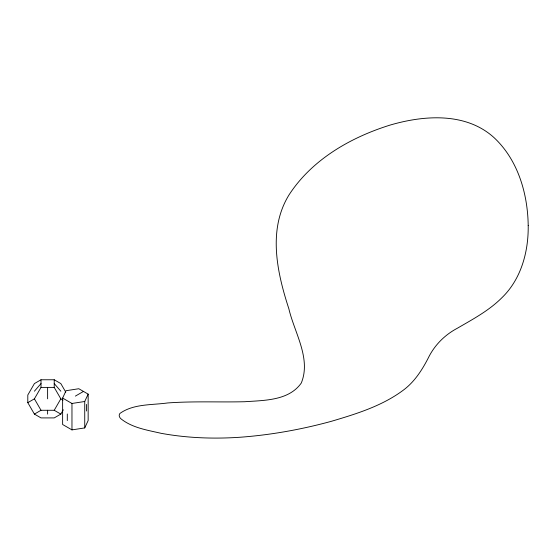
<?xml version="1.0" encoding="UTF-8"?>
<svg xmlns="http://www.w3.org/2000/svg" width="556" height="556" viewBox="0 0 556 556"><rect width="100%" height="100%" fill="white"/><g stroke="black" fill="none" stroke-linecap="round" stroke-linejoin="round"><path stroke-width="0.83" d="M47.614 398.84L47.614 387.4M62.626 398.075L66.046 390.708L78.806 388.734L88.154 394.128L88.154 420.551L84.734 427.918L71.967 429.892L62.626 424.499L62.626 398.075L71.967 403.468L84.734 401.495L88.154 394.128M63.308 409.807L60.826 414.095L54.224 417.91L41.012 417.91L34.402 414.095L27.8 402.655L34.402 398.84L41.012 387.4L41.012 379.769L54.224 379.769L60.826 383.584L65.782 392.168M34.402 414.095L41.012 410.279L54.224 410.279L60.826 398.84L54.224 387.4L54.224 379.769M34.402 391.209L41.012 383.584M41.012 379.769L34.402 383.584L27.8 395.024L27.8 402.655M75.387 396.101L83.476 391.431M41.012 387.4L54.224 387.4M60.826 398.84L63.03 400.111M54.224 410.279L60.826 414.095M54.224 383.584L60.826 391.209M34.402 398.84L41.012 410.279M86.444 404.414L86.444 411.023M84.734 401.495L84.734 427.918M71.967 403.468L71.967 429.892M67.297 413.984L67.297 420.586M47.614 410.279L47.614 414.095M528.2 225.402C528.596 251.597 521.18 279.154 501.846 297.773C489.044 310.589 472.947 319.179 457.435 328.193C444.786 334.851 434.389 345.276 428.183 358.175C422.185 369.768 414.991 381.041 404.594 389.193C383.216 405.637 356.889 413.747 331.369 421.309C301.477 429.482 270.828 434.987 239.914 437.259C213.601 439.038 187.031 438.052 161.066 433.305C147.257 430.094 132.029 427.849 120.728 418.619A77.59 15.353 5.1 0 1 119.936 413.435C133.447 403.719 151.844 405.15 167.683 402.947C193.349 401.084 219.092 402.342 244.793 401.724C264.232 400.341 288.786 400.765 301.276 383.056C311.36 358.564 294.374 332.551 288.877 308.837C277.013 272.475 267.575 229.586 289.071 194.822C312.041 159.468 350.711 137.346 390.201 125.051C424.207 115.113 466.13 112.09 494.194 137.777C517.99 160.059 527.707 193.571 528.2 225.402"/></g></svg>
